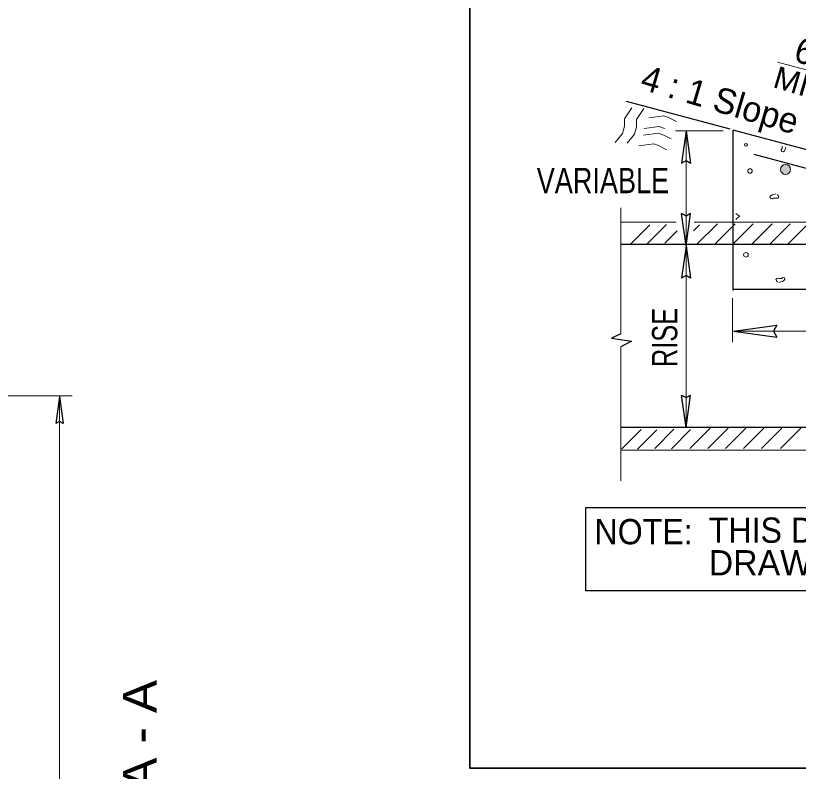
# Model space of a CAD drawing. Extents: x -48 to 160, y -9 to 186.
# Drawn here: x 76.16 to 91.55, y 30.38 to 45.24 of the extents above; entities that cross this region are included whole.
import ezdxf

# ---------------------------------------------------------------- set-up
doc = ezdxf.new("R2010")
doc.units = 0
doc.header["$LTSCALE"] = 0.19
doc.linetypes.add('LONG_DASH_SHORT_DASH', pattern=[9.9, 6, -1.2, 1.5, -1.2])
doc.layers.add('1', color=7, linetype='Continuous', lineweight=13)

msp = doc.modelspace()

# ---------------------------------------------------------------- hatches: boundary and pattern name
at = {"layer": '1'}
msp.add_hatch(color=256, dxfattribs=at).paths.add_polyline_path([(91.3965, 42.2192, 1), (91.199, 42.2192, 1)])

# ---------------------------------------------------------------- linework, layer by layer
at = {"layer": '1', "lineweight": 35}
msp.add_line((85.0885, 60.744), (85.0885, 30.4443), dxfattribs=at)
at = {"layer": '1'}
for p, q in [((91.1396, 44.3285), (92.6337, 43.9192)), ((89.135, 42.9767), (90.0679, 42.9767)), ((89.3416, 42.9767), (89.3416, 40.7161)), ((88.0594, 38.9885), (88.0594, 41.4656)), ((88.0594, 41.1802), (89.1444, 41.1802)), ((88.2494, 40.7492), (88.6287, 41.1285)), ((88.5775, 40.7578), (88.9569, 41.1369)), ((89.4902, 41.0145), (89.6043, 41.1285)), ((89.4992, 41.1802), (97.0237, 41.1802)), ((89.556, 40.7466), (89.956, 41.1467)), ((89.9075, 40.7466), (90.3076, 41.1467)), ((90.2592, 40.7466), (90.6591, 41.1467)), ((90.6363, 40.7466), (91.0364, 41.1467)), ((90.9879, 40.7466), (91.3879, 41.1467)), ((91.3396, 40.7466), (91.7397, 41.1467)), ((88.923, 40.7664), (89.1661, 41.01)), ((89.3416, 37.1463), (89.3416, 40.7167)), ((90.2545, 39.6841), (90.2545, 38.8212)), ((90.2762, 39.037), (99.3457, 39.037)), ((88.0594, 36.093), (88.0594, 38.7329)), ((75.0207, 37.7695), (77.2755, 37.7695)), ((77.0281, 19.8132), (77.0281, 37.7695)), ((88.0768, 36.7248), (88.4561, 37.1038)), ((88.3877, 36.7159), (88.7669, 37.0953)), ((88.7242, 36.7332), (89.1035, 37.1125)), ((89.0523, 36.7248), (89.4316, 37.1038)), ((89.4152, 36.7339), (89.8152, 37.1339)), ((89.7668, 36.7339), (90.1667, 37.1339)), ((90.1184, 36.7339), (90.5186, 37.1339)), ((90.47, 36.7339), (90.8701, 37.1339)), ((90.8216, 36.7339), (91.2218, 37.1339)), ((91.1989, 36.7339), (91.5988, 37.1339)), ((88.0594, 36.6959), (112.101, 36.6959))]:
    msp.add_line(p, q, dxfattribs=at)
at = {"layer": '1', "lineweight": 25}
for p, q in [((90.2052, 43.0076), (88.1692, 43.5532)), ((89.3403, 42.978), (89.2531, 42.3429)), ((89.3403, 42.978), (89.4277, 42.3429)), ((90.2647, 39.8388), (90.2647, 42.9916)), ((93.0257, 42.2518), (90.2647, 42.9916)), ((89.3412, 40.7162), (89.254, 41.3513)), ((89.3412, 40.7162), (89.4285, 41.3513)), ((88.0594, 40.7492), (98.5113, 40.7492)), ((89.3412, 40.7167), (89.254, 40.0815)), ((89.3412, 40.7167), (89.4285, 40.0815)), ((90.2647, 39.8616), (99.3227, 39.8616)), ((90.2763, 39.0366), (91.1278, 39.1536)), ((90.2763, 39.0366), (91.1278, 38.9196)), ((77.0277, 37.7521), (76.9549, 37.2235)), ((77.0277, 37.7521), (77.1006, 37.2235)), ((89.3418, 37.1463), (89.2546, 37.7815)), ((89.3418, 37.1463), (89.4291, 37.7815)), ((88.0594, 37.1504), (112.101, 37.1504))]:
    msp.add_line(p, q, dxfattribs=at)
at = {"layer": '1', "linetype": 'LONG_DASH_SHORT_DASH', "lineweight": 25}
msp.add_line((90.6752, 42.5177), (92.9225, 41.9169), dxfattribs=at)
at = {"layer": '1', "lineweight": 35}
msp.add_lwpolyline([(118.325, 60.744), (118.325, 30.4443), (85.0885, 30.4443)], dxfattribs=at)
at = {"layer": '1'}
for points in [[(88.2782, 43.4312), (88.1331, 43.2138), (88.1331, 43.0688), (88.0929, 42.9237), (87.9477, 42.7465)], [(88.5144, 43.4182), (88.3696, 43.2005), (88.3696, 43.0557), (88.3293, 42.9106), (88.1842, 42.7333)], [(88.6118, 43.2315), (88.9018, 43.2718), (89.0066, 43.2315), (89.1515, 43.1589)], [(88.5067, 42.8897), (88.7967, 42.9301), (88.9017, 42.8897), (89.0465, 42.8173)], [(88.5197, 43.0212), (88.8099, 43.0614), (88.9145, 43.0212), (88.9095, 43.0237)], [(88.4147, 42.6796), (88.7047, 42.7199), (88.8095, 42.6796), (88.9544, 42.607)], [(91.3025, 42.6553), (91.2987, 42.6435), (91.2903, 42.6106), (91.2739, 42.5858), (91.2533, 42.5652), (91.2204, 42.5735), (91.2123, 42.6063), (91.2287, 42.631), (91.2287, 42.6639), (91.2271, 42.6753)], [(91.1052, 41.7389), (91.0682, 41.7267), (91.0352, 41.7186), (91.0106, 41.7021), (90.99, 41.6815), (90.9983, 41.6485), (91.031, 41.6404), (91.0558, 41.6568), (91.0887, 41.6568), (91.1176, 41.6527), (91.1463, 41.6568), (91.1669, 41.6773), (91.1546, 41.7061), (91.13, 41.7226)], [(90.3182, 41.3505), (90.3926, 41.3018), (90.3171, 41.2371)], [(91.1662, 39.9946), (91.2032, 40.007), (91.2362, 40.0153), (91.2609, 40.0317), (91.2814, 40.0521), (91.2732, 40.0852), (91.2403, 40.0933), (91.2156, 40.0768), (91.1828, 40.0768), (91.1538, 40.0811), (91.1252, 40.0768), (91.1047, 40.0564), (91.1171, 40.0276), (91.1417, 40.011)]]:
    msp.add_lwpolyline(points, dxfattribs=at)
at = {"layer": '1', "lineweight": 25}
for points in [[(89.2531, 42.3429), (89.3414, 42.392), (89.4277, 42.3429)], [(89.4285, 41.3513), (89.3403, 41.3021), (89.254, 41.3513)], [(89.4285, 40.0815), (89.3403, 40.1307), (89.254, 40.0815)], [(91.1278, 39.1536), (91.062, 39.0354), (91.1278, 38.9196)], [(88.0594, 38.9885), (87.8736, 38.9004), (88.2666, 38.8427), (88.0594, 38.7329)], [(89.2546, 37.7815), (89.3428, 37.7325), (89.4291, 37.7815)], [(77.1006, 37.2235), (77.0269, 37.2643), (76.9549, 37.2235)]]:
    msp.add_lwpolyline(points, dxfattribs=at)
msp.add_lwpolyline([(87.3719, 35.5718), (96.318, 35.5718), (96.318, 33.9326), (87.3719, 33.9326)], close=True, dxfattribs=at)
at = {"layer": '1'}
for centre, radius in [((90.5179, 42.702), 0.0279), ((91.2977, 42.2192), 0.0988), ((90.5969, 42.1887), 0.0446), ((90.5181, 40.5394), 0.0446)]:
    msp.add_circle(centre, radius, dxfattribs=at)

# ---------------------------------------------------------------- texts
for s, height, p in [("6''", 0.4973, (91.4323, 44.3547)), ('4 : 1 Slope', 0.4972, (88.4163, 43.8053))]:
    msp.add_text(s, height=height, rotation=343.502, dxfattribs=at).set_placement(p)
for s, height, rotation, width, p in [('MIN', 0.4351, 343.502, 1.05, (91.0266, 43.841)), ('RISE', 0.4972, 90, 0.75, (89.1691, 38.3323)), ('SECTION A - A', 0.6666, 90, 1.1, (78.9374, 25.3705))]:
    msp.add_text(s, height=height, rotation=rotation, dxfattribs=dict(at, width=width)).set_placement(p)
for s, width, p in [('VARIABLE', 0.8, (86.4062, 41.7516)), ('NOTE:', 0.95, (87.5413, 34.8474)), ('THIS DETAIL NOT', 0.95, (89.7873, 34.8768))]:
    msp.add_text(s, height=0.4973, dxfattribs=dict(at, width=width)).set_placement(p)
msp.add_text('DRAWN TO SCALE', height=0.4973, dxfattribs=at).set_placement((89.7873, 34.2349))

doc.saveas('drawing.dxf')
